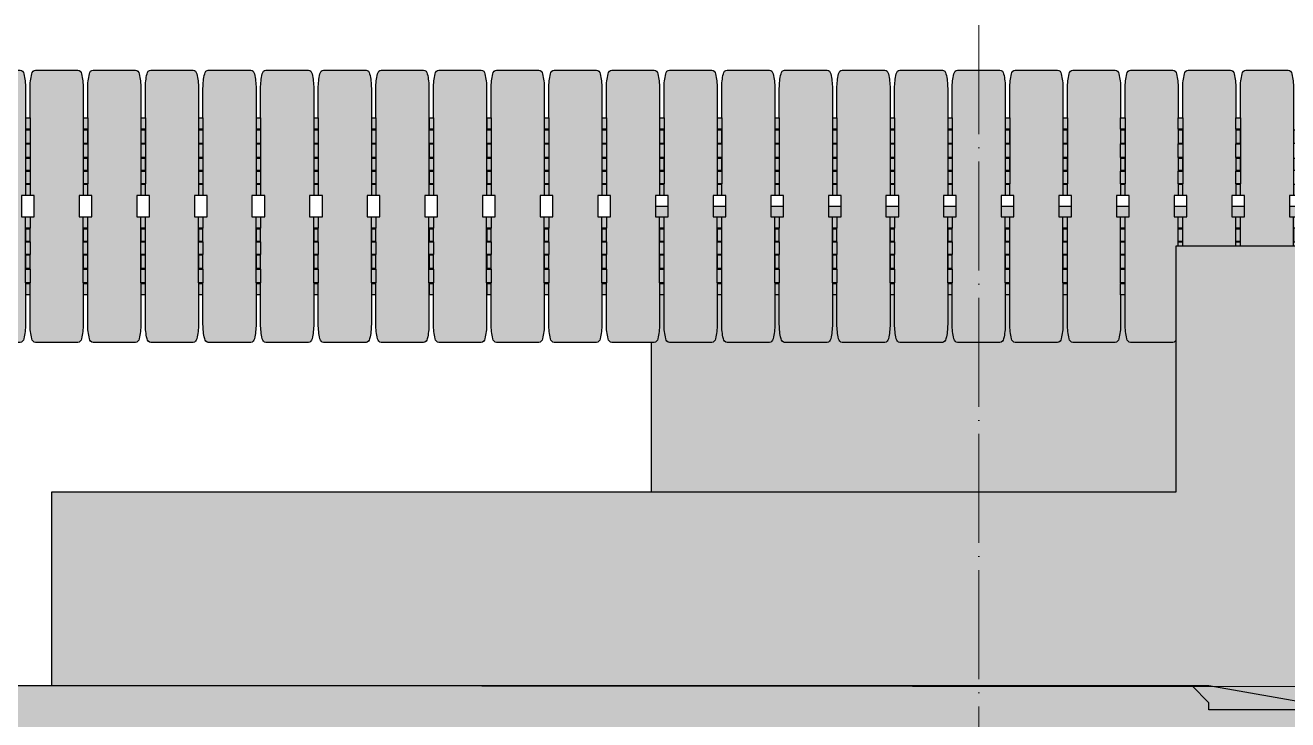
# Model space of a CAD drawing. Header units: millimetres. Extents: x -8750 to 18507, y -19422 to 25819.
# Drawn here: x -4202 to 1362, y -13637 to -10578 of the extents above; entities that cross this region are included whole.
import ezdxf

# ---------------------------------------------------------------- set-up
doc = ezdxf.new("R2010")
doc.units = ezdxf.units.MM
doc.set_wipeout_variables(frame=1)
doc.linetypes.add('ACAD_ISO04W100', pattern=[30, 24, -3, 0, -3])
doc.layers.add('Техника. Кран CC 2400-1', color=250, linetype='Continuous')
doc.layers.add('Техника. Кран CC 2400-1 Штриховка', color=7, linetype='Continuous', true_color=0x80dfff)

# ---------------------------------------------------------------- blocks, each defined once
blk = doc.blocks.new('CC2400-1-20230902.15104')
at = {"color": 0, "linetype": 'ByBlock', "lineweight": -2, "transparency": 16777216}
blk.add_wipeout([(-3195, 1230), (-2721.9, 1230), (-2721.9, 1320), (-2753, 1320), (-2753, 1340), (-2513, 1340), (-2513, 1320), (-2544.1, 1320), (-2544.1, 1230), (-1478, 1230), (-1478, 1300), (-1443, 1300), (-1443, 3625), (1443, 3625), (1443, 1300), (1478, 1300), (1478, 1230), (2544.1, 1230), (2544.1, 1320), (2513, 1320), (2513, 1340), (2753, 1340), (2753, 1320), (2721.9, 1320), (2721.9, 1230), (3195, 1230), (3195, -1230), (2721.9, -1230), (2721.9, -1320), (2753, -1320), (2753, -1340), (2513, -1340), (2513, -1320), (2544.1, -1320), (2544.1, -1230), (1478, -1230), (1478, -1300), (1443, -1300), (1443, -3625), (-1443, -3625), (-1443, -1300), (-1478, -1300), (-1478, -1230), (-2544.1, -1230), (-2544.1, -1320), (-2513, -1320), (-2513, -1340), (-2753, -1340), (-2753, -1320), (-2721.9, -1320), (-2721.9, -1230), (-3195, -1230)], dxfattribs=at)
at = {"layer": 'Техника. Кран CC 2400-1 Штриховка', "true_color": 0xadadad, "transparency": 16777216}
h = blk.add_hatch(color=253, dxfattribs=at)
h.dxf.hatch_style = 1
h.paths.add_polyline_path([(-3195, -1230), (-3195, 1230), (-2721.9, 1230), (-2721.9, 1320), (-2753, 1320), (-2753, 1340), (-2513, 1340), (-2513, 1320), (-2544.1, 1320), (-2544.1, 1230), (-1478, 1230), (-1478, 1300), (-1443, 1300), (-1443, 3625), (1443, 3625), (1443, 1300), (1478, 1300), (1478, 1230), (2544.1, 1230), (2544.1, 1320), (2513, 1320), (2513, 1340), (2753, 1340), (2753, 1320), (2721.9, 1320), (2721.9, 1230), (3195, 1230), (3195, -1230), (2721.9, -1230), (2721.9, -1320), (2753, -1320), (2753, -1340), (2513, -1340), (2513, -1320), (2544.1, -1320), (2544.1, -1230), (1478, -1230), (1478, -1300), (1443, -1300), (1443, -3625), (-1443, -3625), (-1443, -1300), (-1478, -1300), (-1478, -1230), (-2544.1, -1230), (-2544.1, -1320), (-2513, -1320), (-2513, -1340), (-2753, -1340), (-2753, -1320), (-2721.9, -1320), (-2721.9, -1230)])
at = {"color": 0, "linetype": 'ByBlock', "lineweight": -2, "transparency": 16777216}
blk.add_lwpolyline([(-3195, -1230), (-3195, 1230), (-2721.9, 1230), (-2721.9, 1320), (-2753, 1320), (-2753, 1340), (-2513, 1340), (-2513, 1320), (-2544.1, 1320), (-2544.1, 1230), (-1478, 1230), (-1478, 1300), (-1443, 1300), (-1443, 3625), (1443, 3625)], dxfattribs=at)
blk = doc.blocks.new('CC2400-1-20241214.121458')
at = {"color": 0, "linetype": 'ByBlock', "lineweight": -2, "transparency": 16777216}
blk.add_wipeout([(520, -130), (536, -129.5), (551.9, -127.9), (567.7, -125.3), (583.3, -121.7), (583.3, -121.7), (583.3, -121.7), (589.5, -119.6), (594.7, -115.6), (598.3, -110.1), (600, -103.9), (600, -103.9), (600, 103.9), (600, 103.9), (598.3, 110.1), (594.7, 115.6), (589.5, 119.6), (583.3, 121.7), (583.3, 121.7), (583.3, 121.7), (567.7, 125.3), (551.9, 127.9), (536, 129.5), (520, 130), (520, 130), (337, 130), (337, 151.9), (277, 151.9), (277, 130), (212, 130), (212, 151.9), (157, 151.9), (157, 130), (97, 130), (97, 151.9), (47, 151.9), (47, 110), (-47, 110), (-47, 151.9), (-97, 151.9), (-97, 130), (-157, 130), (-157, 151.9), (-212, 151.9), (-212, 130), (-277, 130), (-277, 151.9), (-337, 151.9), (-337, 130), (-520, 130), (-520, 130), (-536, 129.5), (-551.9, 127.9), (-567.7, 125.3), (-583.3, 121.7), (-583.3, 121.7), (-589.5, 119.6), (-594.7, 115.6), (-598.3, 110.1), (-600, 103.9), (-600, 103.9), (-600, -103.9), (-600, -103.9), (-598.3, -110.1), (-594.7, -115.6), (-589.5, -119.6), (-583.3, -121.7), (-583.3, -121.7), (-583.3, -121.7), (-567.7, -125.3), (-551.9, -127.9), (-536, -129.5), (-520, -130), (-520, -130), (-389.5, -130), (-389.5, -151.9), (-339.5, -151.9), (-339.5, -130), (-274.5, -130), (-274.5, -151.9), (-214.5, -151.9), (-214.5, -130), (-154.5, -130), (-154.5, -151.9), (-99.5, -151.9), (-99.5, -130), (-47, -130), (-47, -110), (47, -110), (47, -130), (99.5, -130), (99.5, -151.9), (154.5, -151.9), (154.5, -130), (214.5, -130), (214.5, -151.9), (274.5, -151.9), (274.5, -130), (339.5, -130), (339.5, -151.9), (389.5, -151.9), (389.5, -130)], dxfattribs=at)
at = {"layer": 'Техника. Кран CC 2400-1 Штриховка', "true_color": 0xd6d6d6, "transparency": 16777216}
h = blk.add_hatch(color=254, dxfattribs=at)
h.dxf.hatch_style = 1
edge = h.paths.add_edge_path()
edge.add_arc((520.1, 115.4), 245.4, 269.9727, 284.9312)
edge.add_arc((579.8, -101.7), 20.3, 280.0113, 353.9672)
edge.add_line((600, -103.9), (600, 103.9))
edge.add_arc((579.8, 101.7), 20.3, 6.0328, 79.9887)
edge.add_arc((520.1, -115.4), 245.4, 75.0688, 90.0273)
edge.add_line((520, 130), (337, 130))
edge.add_line((337, 130), (337, 151.9))
edge.add_line((337, 151.9), (277, 151.9))
edge.add_line((277, 151.9), (277, 130))
edge.add_line((277, 130), (212, 130))
edge.add_line((212, 130), (212, 151.9))
edge.add_line((212, 151.9), (157, 151.9))
edge.add_line((157, 151.9), (157, 130))
edge.add_line((157, 130), (97, 130))
edge.add_line((97, 130), (97, 151.9))
edge.add_line((97, 151.9), (47, 151.9))
edge.add_line((47, 151.9), (47, 110))
edge.add_line((47, 110), (-47, 110))
edge.add_line((-47, 110), (-47, 151.9))
edge.add_line((-47, 151.9), (-97, 151.9))
edge.add_line((-97, 151.9), (-97, 130))
edge.add_line((-97, 130), (-157, 130))
edge.add_line((-157, 130), (-157, 151.9))
edge.add_line((-157, 151.9), (-212, 151.9))
edge.add_line((-212, 151.9), (-212, 130))
edge.add_line((-212, 130), (-277, 130))
edge.add_line((-277, 130), (-277, 151.9))
edge.add_line((-277, 151.9), (-337, 151.9))
edge.add_line((-337, 151.9), (-337, 130))
edge.add_line((-337, 130), (-520, 130))
edge.add_arc((-520.1, -115.4), 245.4, 89.9727, 104.9312)
edge.add_arc((-579.8, 101.7), 20.3, 100.0113, 173.9672)
edge.add_line((-600, 103.9), (-600, -103.9))
edge.add_arc((-579.8, -101.7), 20.3, 186.0328, 259.9887)
edge.add_arc((-520.1, 115.4), 245.4, 255.0688, 270.0273)
edge.add_line((-520, -130), (-389.5, -130))
edge.add_line((-389.5, -130), (-389.5, -151.9))
edge.add_line((-389.5, -151.9), (-339.5, -151.9))
edge.add_line((-339.5, -151.9), (-339.5, -130))
edge.add_line((-339.5, -130), (-274.5, -130))
edge.add_line((-274.5, -130), (-274.5, -151.9))
edge.add_line((-274.5, -151.9), (-214.5, -151.9))
edge.add_line((-214.5, -151.9), (-214.5, -130))
edge.add_line((-214.5, -130), (-154.5, -130))
edge.add_line((-154.5, -130), (-154.5, -151.9))
edge.add_line((-154.5, -151.9), (-99.5, -151.9))
edge.add_line((-99.5, -151.9), (-99.5, -130))
edge.add_line((-99.5, -130), (-47, -130))
edge.add_line((-47, -130), (-47, -110))
edge.add_line((-47, -110), (47, -110))
edge.add_line((47, -110), (47, -130))
edge.add_line((47, -130), (99.5, -130))
edge.add_line((99.5, -130), (99.5, -151.9))
edge.add_line((99.5, -151.9), (154.5, -151.9))
edge.add_line((154.5, -151.9), (154.5, -130))
edge.add_line((154.5, -130), (214.5, -130))
edge.add_line((214.5, -130), (214.5, -151.9))
edge.add_line((214.5, -151.9), (274.5, -151.9))
edge.add_line((274.5, -151.9), (274.5, -130))
edge.add_line((274.5, -130), (339.5, -130))
edge.add_line((339.5, -130), (339.5, -151.9))
edge.add_line((339.5, -151.9), (389.5, -151.9))
edge.add_line((389.5, -151.9), (389.5, -130))
edge.add_line((389.5, -130), (520, -130))
at = {"color": 0, "linetype": 'ByBlock', "lineweight": -2, "transparency": 16777216}
blk.add_lwpolyline([(520, -130, 0.065362), (583.3, -121.7, 0.334381), (600, -103.9), (600, 103.9, 0.334381), (583.3, 121.7, 0.065362), (520, 130), (337, 130), (337, 151.9), (277, 151.9), (277, 130), (212, 130), (212, 151.9), (157, 151.9), (157, 130), (97, 130), (97, 151.9), (47, 151.9), (47, 110), (-47, 110), (-47, 151.9), (-97, 151.9), (-97, 130), (-157, 130), (-157, 151.9), (-212, 151.9), (-212, 130), (-277, 130), (-277, 151.9), (-337, 151.9), (-337, 130), (-520, 130, 0.065362), (-583.3, 121.7, 0.334381), (-600, 103.9), (-600, -103.9, 0.334381), (-583.3, -121.7, 0.065362), (-520, -130), (-389.5, -130), (-389.5, -151.9), (-339.5, -151.9), (-339.5, -130), (-274.5, -130), (-274.5, -151.9), (-214.5, -151.9), (-214.5, -130), (-154.5, -130), (-154.5, -151.9), (-99.5, -151.9), (-99.5, -130), (-47, -130), (-47, -110), (47, -110), (47, -130), (99.5, -130), (99.5, -151.9), (154.5, -151.9), (154.5, -130), (214.5, -130), (214.5, -151.9), (274.5, -151.9), (274.5, -130), (339.5, -130), (339.5, -151.9), (389.5, -151.9), (389.5, -130)], format="xyb", close=True, dxfattribs=at)
for points in [[(-337, 130), (-47, 130)], [(337, 130), (47, 130)], [(-389.5, -130), (-99.5, -130)], [(389.5, -130), (99.5, -130)]]:
    blk.add_lwpolyline(points, dxfattribs=at)
blk = doc.blocks.new('CC2400-1-20230901.131549')
at = {"color": 0, "linetype": 'ByBlock', "lineweight": -2, "transparency": 16777216, "xscale": -1, "yscale": 0.9000000000000005, "rotation": 270}
blk.add_blockref('CC2400-1-20241214.121458', (0, 0), dxfattribs=at)
for p in [(-254, 0), (254, 0)]:
    blk.add_blockref('CC2400-1-20241214.121458', p, dxfattribs=at)
for p in [(-508, 0), (508, 0)]:
    blk.add_blockref('CC2400-1-20241214.121458', p, dxfattribs=at)
for p in [(-762, 0), (762, 0)]:
    blk.add_blockref('CC2400-1-20241214.121458', p, dxfattribs=at)
for p in [(-1016, 0), (1016, 0)]:
    blk.add_blockref('CC2400-1-20241214.121458', p, dxfattribs=at)
for p in [(-1270, 0), (1270, 0)]:
    blk.add_blockref('CC2400-1-20241214.121458', p, dxfattribs=at)
blk.add_blockref('CC2400-1-20241214.121458', (-1524, 0), dxfattribs=at)
blk.add_blockref('CC2400-1-20241214.121458', (-1778, 0), dxfattribs=at)
blk.add_blockref('CC2400-1-20241214.121458', (-2032, 0), dxfattribs=at)
blk.add_blockref('CC2400-1-20241214.121458', (-2286, 0), dxfattribs=at)
blk.add_blockref('CC2400-1-20241214.121458', (-2540, 0), dxfattribs=at)
blk.add_blockref('CC2400-1-20241214.121458', (-2794, 0), dxfattribs=at)
blk.add_blockref('CC2400-1-20241214.121458', (-3048, 0), dxfattribs=at)
blk.add_blockref('CC2400-1-20241214.121458', (-3302, 0), dxfattribs=at)
blk.add_blockref('CC2400-1-20241214.121458', (-3556, 0), dxfattribs=at)
blk.add_blockref('CC2400-1-20241214.121458', (-3810, 0), dxfattribs=at)
blk.add_blockref('CC2400-1-20241214.121458', (-4064, 0), dxfattribs=at)
blk.add_blockref('CC2400-1-20241214.121458', (-4318, 0), dxfattribs=at)
blk = doc.blocks.new('CC2400-1-20230901.142438')
at = {"color": 0, "linetype": 'ByBlock', "lineweight": -2, "transparency": 16777216}
blk.add_wipeout([(-1603.8, -1509.9), (-1603.5, -2822.8), (-2293.7, -2822.8), (-2293.7, -2814.1), (-3595.9, -2814.1), (-3595.9, -3449.5), (-867.9, -3449.5), (-867.9, -2365.6), (4086, -2365.6), (4086, -1514.7)], dxfattribs=at)
blk.add_wipeout([(4086, -1514.7), (-1013.5, -1514.7), (-1624.2, -1406.8), (-1673.8, -1406.8), (-1673.8, -1457.5), (-2054.8, -1457.5), (-2054.8, -1406.8), (-2092.9, -1406.8), (-2092.9, -1343.3), (-2054.8, -1343.3), (-2054.8, -1292.5), (-1780.6, -1292.5), (-1780.6, -1267), (-1780.6, -1267), (-1787.2, -1211.3), (-1767.2, -1158.9), (-1725.1, -1121.7), (-1670.6, -1108.3), (-1670.6, -1108.3), (-1545.1, -1108.3), (-1279.6, -634.3), (-1279.6, -634.3), (-1401.4, -352), (-1450.9, -48.6), (-1425, 257.8), (-1325.5, 548.6), (-1269.6, 651.1), (-1589.3, 1187.4), (-1589.3, 1187.4), (-1608.9, 1217.8), (-1631.8, 1245.7), (-1657.9, 1270.7), (-1686.8, 1292.4), (-2054.8, 1292.4), (-2054.8, 1343.2), (-2092.9, 1343.2), (-2092.9, 1406.7), (-2054.8, 1406.7), (-2054.8, 1457.5), (-1673.8, 1457.5), (-1673.8, 1406.7), (-1624.2, 1406.7), (-1013.5, 1514.7), (7100, 1514.7), (7100, -1514.7)], dxfattribs=at)
at = {"layer": 'Техника. Кран CC 2400-1 Штриховка', "transparency": 16777216}
h = blk.add_hatch(color=256, dxfattribs=at)
h.dxf.hatch_style = 1
edge = h.paths.add_edge_path()
edge.add_line((7100, -1514.7), (4086, -1514.7))
edge.add_line((4086, -1514.7), (-1013.5, -1514.7))
edge.add_line((-1013.5, -1514.7), (-1624.2, -1406.8))
edge.add_line((-1624.2, -1406.8), (-1673.8, -1406.8))
edge.add_line((-1673.8, -1406.8), (-1673.8, -1457.5))
edge.add_line((-1673.8, -1457.5), (-2054.8, -1457.5))
edge.add_line((-2054.8, -1457.5), (-2054.8, -1406.8))
edge.add_line((-2054.8, -1406.8), (-2092.9, -1406.8))
edge.add_line((-2092.9, -1406.8), (-2092.9, -1343.3))
edge.add_line((-2092.9, -1343.3), (-2054.8, -1343.3))
edge.add_line((-2054.8, -1343.3), (-2054.8, -1292.5))
edge.add_line((-2054.8, -1292.5), (-1780.6, -1292.5))
edge.add_line((-1780.6, -1292.5), (-1780.6, -1267))
edge.add_arc((-1670.6, -1225.8), 117.5, 90, 200.5495, ccw=False)
edge.add_line((-1670.6, -1108.3), (-1545.1, -1108.3))
edge.add_line((-1545.1, -1108.3), (-1279.6, -634.3))
edge.add_arc((-197.4, 0), 1254.4, 148.7314, 210.375, ccw=False)
edge.add_line((-1269.6, 651.1), (-1589.3, 1187.4))
edge.add_arc((-1856, 1037.7), 305.8, 29.2933, 56.397)
edge.add_line((-1686.8, 1292.4), (-2054.8, 1292.4))
edge.add_line((-2054.8, 1292.4), (-2054.8, 1343.2))
edge.add_line((-2054.8, 1343.2), (-2092.9, 1343.2))
edge.add_line((-2092.9, 1343.2), (-2092.9, 1406.7))
edge.add_line((-2092.9, 1406.7), (-2054.8, 1406.7))
edge.add_line((-2054.8, 1406.7), (-2054.8, 1457.5))
edge.add_line((-2054.8, 1457.5), (-1673.8, 1457.5))
edge.add_line((-1673.8, 1457.5), (-1673.8, 1406.7))
edge.add_line((-1673.8, 1406.7), (-1624.2, 1406.7))
edge.add_line((-1624.2, 1406.7), (-1013.5, 1514.7))
edge.add_line((-1013.5, 1514.7), (7100, 1514.7))
edge.add_line((7100, 1514.7), (7100, -1514.7))
at = {"layer": 'Техника. Кран CC 2400-1 Штриховка', "true_color": 0xd6d6d6, "transparency": 16777216}
h = blk.add_hatch(color=254, dxfattribs=at)
h.dxf.hatch_style = 1
h.paths.add_polyline_path([(4086, -1514.7), (-1603.8, -1509.9), (-1603.5, -2822.8), (-2293.7, -2822.8), (-2293.7, -2814.1), (-3595.9, -2814.1), (-3595.9, -3449.5), (-867.9, -3449.5), (-867.9, -2365.6), (4086, -2365.6)])
at = {"color": 0, "linetype": 'ByBlock', "lineweight": -2, "transparency": 16777216}
for points in [[(7100, -1514.7), (4086, -1514.7), (-1013.5, -1514.7), (-1624.2, -1406.8)], [(-2054.8, -1406.8), (-1013.5, -1406.8), (-1013.5, -1438.5), (-938.5, -1514.7)], [(4086, -1514.7), (-1603.8, -1509.9), (-1603.5, -2822.8), (-2293.7, -2822.8), (-2293.7, -2814.1), (-3595.9, -2814.1), (-3595.9, -3449.5), (-867.9, -3449.5), (-867.9, -2365.6), (4086, -2365.6), (4086, -1514.7)]]:
    blk.add_lwpolyline(points, dxfattribs=at)
blk = doc.blocks.new('*U161')
at = {"color": 0, "linetype": 'ByBlock', "lineweight": -2, "transparency": 16777216}
blk.add_blockref('CC2400-1-20230902.15104', (0, 0), dxfattribs=at)
blk.add_blockref('CC2400-1-20230901.131549', (0, 3625), dxfattribs=at)
at = {"color": 0, "linetype": 'ByBlock', "lineweight": -2, "transparency": 16777216, "rotation": 180}
blk.add_blockref('CC2400-1-20230901.142438', (0, 0), dxfattribs=at)
at = {"color": 0, "linetype": 'ACAD_ISO04W100', "lineweight": 5, "ltscale": 20, "transparency": 16777216}
blk.add_line((0, 4422.3), (0, 0), dxfattribs=at)

msp = doc.modelspace()

# ---------------------------------------------------------------- block references
at = {"layer": 'Техника. Кран CC 2400-1', "transparency": 16777216}
msp.add_blockref('*U161', (0, -15000), dxfattribs=at)

doc.saveas('drawing.dxf')
